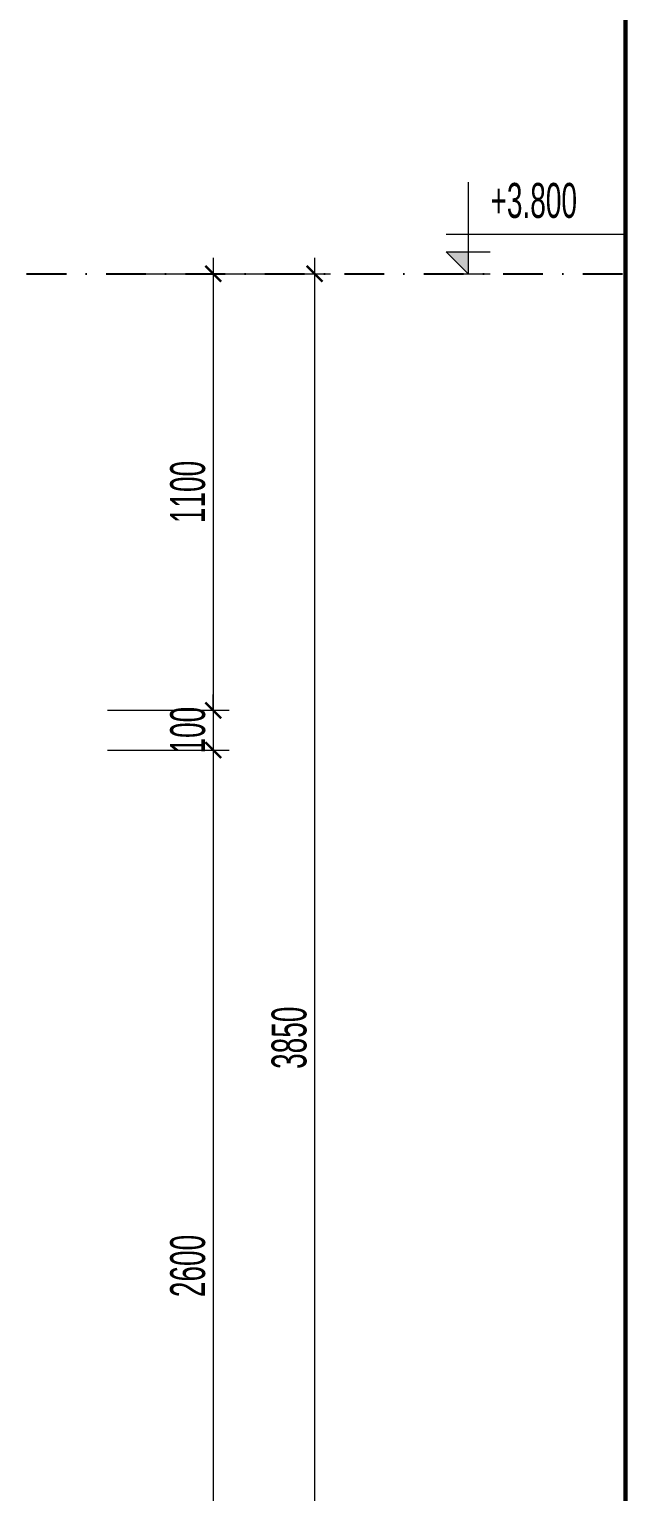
# Model space of a CAD drawing. Header units: inches. Extents: x 274208 to 641690, y -81912 to 129129.
# Drawn here: x 457012 to 458520, y -11686 to -8001 of the extents above; entities that cross this region are included whole.
import ezdxf
from ezdxf.enums import TextEntityAlignment as Align

# ---------------------------------------------------------------- set-up
doc = ezdxf.new("R2010")
doc.units = ezdxf.units.IN
doc.header["$MEASUREMENT"] = 0
doc.header["$PDMODE"] = 3
doc.linetypes.add('DASHDOT', pattern=[1, 0.5, -0.25, 0, -0.25])
for name, color, linetype, lineweight in [('05.Text', 253, 'Continuous', 18), ('08.Dim', 156, 'Continuous', 15), ('11.Khung bo', 32, 'Continuous', 50), ('DIM', 252, 'Continuous', 20)]:
    doc.layers.add(name, color=color, linetype=linetype, lineweight=lineweight)
doc.layers.add('text', color=7, linetype='Continuous')
doc.layers.add('TRUC', color=250, linetype='DASHDOT')
doc.styles.add('TT5_Text Dim', font='hoatbif.shx', dxfattribs={"width": 0.6})
doc.dimstyles.new('TT5_Dim 1-40', dxfattribs={"dimscale": 40, "dimtxt": 2.2, "dimasz": 1, "dimexe": 1, "dimexo": 0.5, "dimgap": 0.5, "dimtad": 1, "dimdec": 0, "dimzin": 0, "dimdsep": 46, "dimtxsty": 'TT5_Text Dim', "dimblk": 'ARCHTICK', "dimcen": 0, "dimdle": 1, "dimclrd": 256, "dimclre": 256, "dimclrt": 1, "dimadec": 0, "dimazin": 0, "dimtfac": 0.015, "dimtdec": 0, "dimtix": 1, "dimtmove": 2, "dimatfit": 3, "dimldrblk": 'DOT', "dimfxl": 1, "dimtolj": 1, "dimtzin": 0, "dimlwd": -1, "dimlwe": -1, "dimarcsym": 1})

# ---------------------------------------------------------------- blocks, each defined once
blk = doc.blocks.new('100')
at = {"layer": '11.Khung bo', "const_width": 26.7}
blk.add_lwpolyline([(1860913, -945239.8), (1860913, -916940.1), (1896062.6, -916940.1), (1896062.6, -945239.8)], close=True, dxfattribs=at)
blk = doc.blocks.new('A$C4E7C6F34')
at = {"layer": 'DIM'}
blk.add_hatch(color=256, dxfattribs=at).paths.add_polyline_path([(-38.5, 0), (-38.5, 137.8), (-177.6, 137.8)])
for p, q in [((-38.5, 576), (-38.5, 0)), ((964.2, 247.8), (-177.6, 247.8)), ((-177.6, 137.8), (100.7, 137.8)), ((-177.6, 137.8), (-38.5, 0)), ((-177.6, 0), (100.6, 0))]:
    blk.add_line(p, q, dxfattribs=at)
at = {"layer": 'text', "style": 'TT5_Text Dim', "flags": 8}
blk.add_attdef('%%P0.000', text='', height=220, dxfattribs=at).set_placement((102.4, 461.3), align=Align.MIDDLE_LEFT)
blk = doc.blocks.new('_ARCHTICK')
at = {"color": 0, "linetype": 'ByBlock', "const_width": 0.15}
blk.add_lwpolyline([(-0.5, -0.5), (0.5, 0.5)], dxfattribs=at)
blk = doc.blocks.new('*D1274')
at = {"layer": '08.Dim', "transparency": 16777216}
for p, q in [((457475.6, -8577.3), (457475.6, -9757.3)), ((457208.9, -8617.3), (457515.6, -8617.3)), ((457208.9, -9717.3), (457515.6, -9717.3))]:
    blk.add_line(p, q, dxfattribs=at)
at = {"layer": 'Defpoints', "color": 0, "transparency": 16777216}
for p in [(457188.9, -8617.3), (457188.9, -9717.3), (457475.6, -9717.3)]:
    blk.add_point(p, dxfattribs=at)
at = {"layer": '08.Dim', "transparency": 16777216, "xscale": 40, "yscale": 40, "zscale": 40}
for p, rotation in [((457475.6, -8617.3), 90), ((457475.6, -9717.3), 270)]:
    blk.add_blockref('_ARCHTICK', p, dxfattribs=dict(at, rotation=rotation))
at = {"layer": '08.Dim', "color": 1, "transparency": 16777216, "insert": (457411.6, -9167.3), "char_height": 88, "attachment_point": 5, "rotation": 90, "style": 'TT5_Text Dim'}
blk.add_mtext('\\A1;1100', dxfattribs=at)
blk = doc.blocks.new('_DOT')
at = {"color": 1, "linetype": 'ByBlock'}
blk.add_line((-0.5, 0), (-1, 0), dxfattribs=at)
at = {"color": 1, "linetype": 'ByBlock', "const_width": 0.5}
blk.add_lwpolyline([(-0.25, 0, 1), (0.25, 0, 1)], format="xyb", close=True, dxfattribs=at)
blk = doc.blocks.new('*D1275')
at = {"layer": '08.Dim', "transparency": 16777216}
for p, q in [((457475.6, -9717.3), (457475.6, -9677.3)), ((457208.9, -9717.3), (457515.6, -9717.3)), ((457475.6, -9717.3), (457475.6, -9817.3)), ((457208.9, -9817.3), (457515.6, -9817.3)), ((457475.6, -9817.3), (457475.6, -9857.3))]:
    blk.add_line(p, q, dxfattribs=at)
at = {"layer": 'Defpoints', "color": 0, "transparency": 16777216}
for p in [(457188.9, -9717.3), (457188.9, -9817.3), (457475.6, -9817.3)]:
    blk.add_point(p, dxfattribs=at)
at = {"layer": '08.Dim', "transparency": 16777216, "xscale": 40, "yscale": 40, "zscale": 40}
for p, rotation in [((457475.6, -9717.3), 270), ((457475.6, -9817.3), 90)]:
    blk.add_blockref('_ARCHTICK', p, dxfattribs=dict(at, rotation=rotation))
at = {"layer": '08.Dim', "color": 1, "transparency": 16777216, "insert": (457411.6, -9767.3), "char_height": 88, "attachment_point": 5, "rotation": 90, "style": 'TT5_Text Dim'}
blk.add_mtext('\\A1;100', dxfattribs=at)
blk = doc.blocks.new('*D1276')
at = {"layer": '08.Dim', "transparency": 16777216}
for p, q in [((457475.6, -9777.3), (457475.6, -12457.3)), ((457208.9, -9817.3), (457515.6, -9817.3)), ((457208.9, -12417.3), (457515.6, -12417.3))]:
    blk.add_line(p, q, dxfattribs=at)
at = {"layer": 'Defpoints', "color": 0, "transparency": 16777216}
for p in [(457188.9, -9817.3), (457188.9, -12417.3), (457475.6, -12417.3)]:
    blk.add_point(p, dxfattribs=at)
at = {"layer": '08.Dim', "transparency": 16777216, "xscale": 40, "yscale": 40, "zscale": 40}
for p, rotation in [((457475.6, -9817.3), 90), ((457475.6, -12417.3), 270)]:
    blk.add_blockref('_ARCHTICK', p, dxfattribs=dict(at, rotation=rotation))
at = {"layer": '08.Dim', "color": 1, "transparency": 16777216, "insert": (457411.6, -11117.3), "char_height": 88, "attachment_point": 5, "rotation": 90, "style": 'TT5_Text Dim'}
blk.add_mtext('\\A1;2600', dxfattribs=at)
blk = doc.blocks.new('*D1278')
at = {"layer": '08.Dim', "transparency": 16777216}
for p, q in [((457731, -8577.3), (457731, -12507.3)), ((457208.9, -8617.3), (457771, -8617.3)), ((457208.9, -12467.3), (457771, -12467.3))]:
    blk.add_line(p, q, dxfattribs=at)
at = {"layer": 'Defpoints', "color": 0, "transparency": 16777216}
for p in [(457188.9, -8617.3), (457188.9, -12467.3), (457731, -12467.3)]:
    blk.add_point(p, dxfattribs=at)
at = {"layer": '08.Dim', "transparency": 16777216, "xscale": 40, "yscale": 40, "zscale": 40}
for p, rotation in [((457731, -8617.3), 90), ((457731, -12467.3), 270)]:
    blk.add_blockref('_ARCHTICK', p, dxfattribs=dict(at, rotation=rotation))
at = {"layer": '08.Dim', "color": 1, "transparency": 16777216, "insert": (457667, -10542.3), "char_height": 88, "attachment_point": 5, "rotation": 90, "style": 'TT5_Text Dim'}
blk.add_mtext('\\A1;3850', dxfattribs=at)

msp = doc.modelspace()

# ---------------------------------------------------------------- linework, layer by layer
at = {"layer": 'TRUC', "ltscale": 200}
msp.add_lwpolyline([(451402.7, -8617.3), (458514.4, -8617.3)], dxfattribs=at)

# ---------------------------------------------------------------- block references
at = {"layer": '05.Text', "xscale": 0.4, "yscale": 0.4, "zscale": 0.4}
msp.add_blockref('100', (-299910.7, 363485.7), dxfattribs=at)
at = {"layer": '08.Dim'}
ref = msp.add_blockref('A$C4E7C6F34', (458133.1, -8617.3), dxfattribs=dict(at, xscale=0.4, yscale=0.4, zscale=0.4))
ref.add_attrib('%%P0.000', '+3.800', dxfattribs={"layer": 'text', "height": 88, "style": 'TT5_Text Dim', "width": 0.6, "flags": 8}).set_placement((458174, -8432.7), align=Align.MIDDLE_LEFT)

# ---------------------------------------------------------------- dimensions: what is measured, and where the dimension line sits
for base, p1, p2, picture, middle in [((457475.6, -9717.3), (457188.9, -8617.3), (457188.9, -9717.3), '*D1274', (457411.6, -9167.3)), ((457731, -12467.3), (457188.9, -8617.3), (457188.9, -12467.3), '*D1278', (457667, -10542.3)), ((457475.6, -9817.3), (457188.9, -9717.3), (457188.9, -9817.3), '*D1275', (457411.6, -9767.3)), ((457475.6, -12417.3), (457188.9, -9817.3), (457188.9, -12417.3), '*D1276', (457411.6, -11117.3))]:
    dim = msp.add_linear_dim(base=base, p1=p1, p2=p2, angle=90, dimstyle='TT5_Dim 1-40', dxfattribs=at)
    dim.commit()
    dim.dimension.update_dxf_attribs({"geometry": picture, "text_midpoint": middle})

doc.saveas('drawing.dxf')
